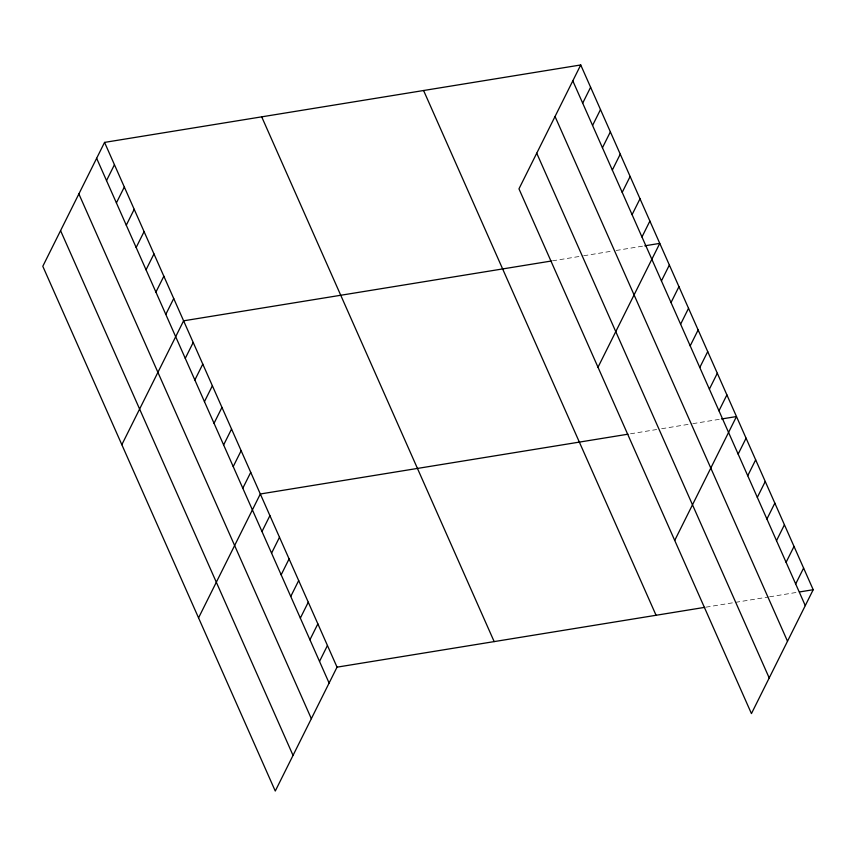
<?xml version="1.0" encoding="UTF-8"?>
<svg xmlns="http://www.w3.org/2000/svg" width="856" height="856" viewBox="0 0 856 856"><rect width="100%" height="100%" fill="white"/><g stroke="black" fill="none" stroke-linecap="round" stroke-linejoin="round"><path stroke-width="0.64" stroke-dasharray="4.28 3.21" d="M552.516 260.823L582.455 255.955M583.696 255.751L612.382 251.086M616.117 250.476L643.562 246.014M630.487 433.789L656.67 429.53M661.656 428.717L691.595 423.848M692.836 423.645L720.27 419.183M705.954 607.161L768.303 597.017M769.555 596.814L796.99 592.352"/><path stroke-width="1.28" d="M104.56 142.396L42.8 266.28L275.268 791.04L337.039 667.156L104.56 142.396L580.732 64.96L813.2 589.72L751.44 713.604L518.961 188.844L580.732 64.96M106.519 180.595L114.447 164.705M116.405 202.893L124.323 187.004M126.281 225.203L134.21 209.303M136.157 247.502L144.086 231.612M146.044 269.8L153.962 253.911M155.92 292.11L163.849 276.21M165.797 314.409L173.725 298.509M121.841 444.703L183.601 320.818L551.275 261.026M185.271 358.354L193.199 342.464M194.858 380L202.786 364.11M204.445 401.646L212.374 385.756M214.043 423.292L221.961 407.403M223.63 444.938L231.548 429.049M233.217 466.584L241.146 450.695M242.804 488.23L250.733 472.341M198.549 617.872L260.32 493.987L627.983 434.195M261.99 531.523L269.908 515.633M271.577 553.169L279.495 537.279M281.164 574.815L289.093 558.925M290.751 596.472L298.68 580.571M300.338 618.118L308.267 602.217M309.936 639.764L317.854 623.863M582.69 103.159L590.608 87.258M319.523 661.41L327.441 645.51M592.566 125.458L600.495 109.568M602.442 147.756L610.371 131.867M612.329 170.066L620.247 154.166M622.205 192.365L630.134 176.475M632.081 214.663L640.01 198.774M641.968 236.973L649.886 221.073M598.002 367.256L659.773 243.382L644.803 245.811M661.431 280.918L669.36 265.028M671.029 302.564L678.947 286.674M680.616 324.21L688.534 308.32M690.203 345.856L698.132 329.967M699.791 367.502L707.719 351.613M709.378 389.148L717.307 373.259M718.976 410.794L726.894 394.905M674.721 540.436L736.481 416.551L721.522 418.98M738.15 454.087L746.079 438.197M747.737 475.733L755.666 459.843M757.325 497.379L765.253 481.489M766.923 519.025L774.841 503.135M776.51 540.671L784.428 524.782M786.097 562.317L794.026 546.428M795.684 583.963L803.613 568.074M337.039 667.156L704.702 607.364M799.483 591.956L813.2 589.72M572.803 80.849L805.271 605.609M555.041 116.491L787.509 641.251M536.733 153.203L769.202 677.963M423.592 90.511L656.071 615.271M261.701 116.844L494.169 641.604M96.642 158.296L329.111 683.056M78.87 193.927L311.338 718.687M60.573 230.639L293.041 755.399"/></g></svg>
